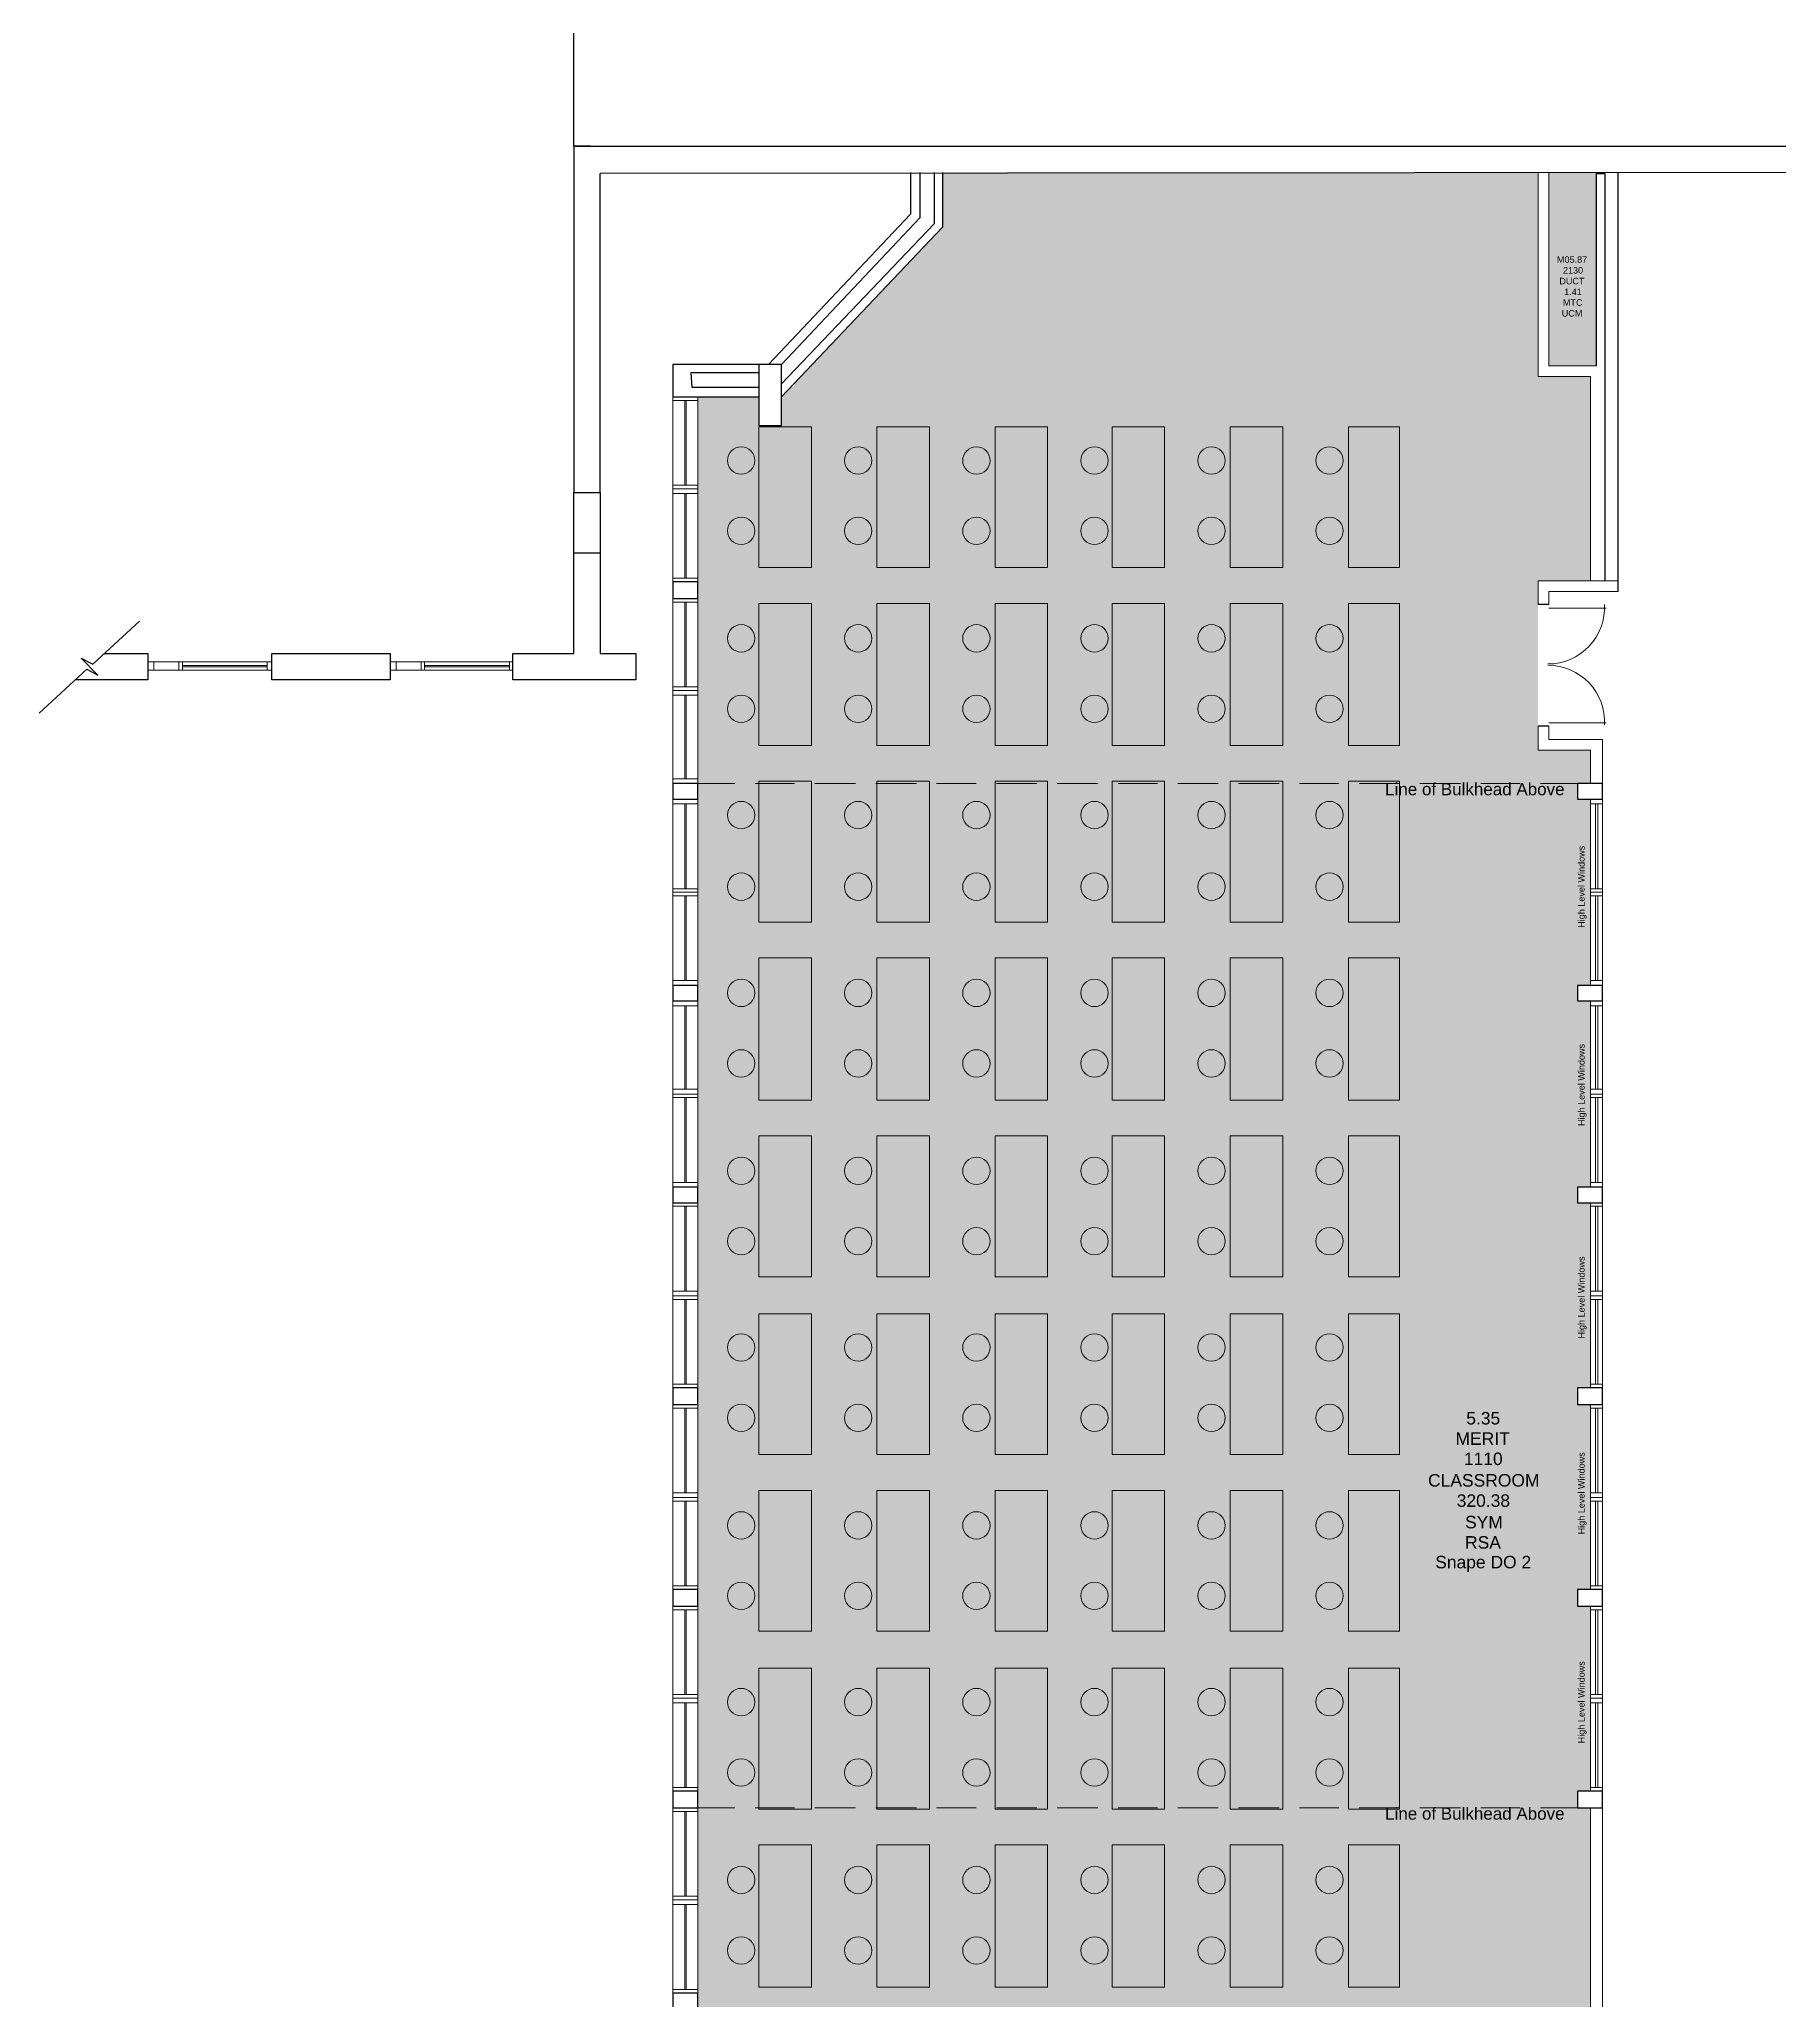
# Model space of a CAD drawing. Header units: millimetres. Extents: x -59 to 47, y 152 to 919.
# Drawn here: x -14.77 to 7.11, y 467.74 to 492.39 of the extents above; entities that cross this region are included whole.
import ezdxf

# ---------------------------------------------------------------- set-up
doc = ezdxf.new("R2010")
doc.units = ezdxf.units.MM
for name, color, linetype in [('PDF_014405$BL', 7, 'Continuous'), ('PDF_014405$BL-ABOVE', 7, 'Continuous'), ('PDF_014405$DR', 7, 'Continuous'), ('PDF_014405$FT-FIXFIT', 7, 'Continuous'), ('PDF_014405$WA', 7, 'Continuous'), ('PDF_014405$WA-COL', 7, 'Continuous'), ('PDF_014405$WA-EXT', 7, 'Continuous'), ('PDF_014405$WN', 7, 'Continuous'), ('PDF_Text', 7, 'Continuous')]:
    doc.layers.add(name, color=color, linetype=linetype)
doc.layers.add('PDF_014405$HL-TMP', color=7, linetype='Continuous', true_color=0xe6db59)
doc.styles.add('PDF ArialMT', font='arial.ttf')

msp = doc.modelspace()

# ---------------------------------------------------------------- linework, layer by layer
for p, q in [((-8.047, 491.044), (-8.047, 705.072)), ((-7.837, 491.044), (-8.047, 491.044)), ((-8.047, 491.044), (7.777, 491.044)), ((-8.047, 491.044), (-8.047, 486.694)), ((7.777, 490.714), (-7.717, 490.699)), ((-7.717, 486.694), (-7.717, 490.699))]:
    msp.add_line(p, q)
at = {"layer": 'PDF_014405$BL', "lineweight": 9}
for points in [[(-6.802, 487.894), (-6.802, 486.739), (-6.802, 485.569)], [(-6.487, 485.569), (-6.487, 486.739), (-6.487, 487.894)], [(-6.802, 485.359), (-6.802, 484.205), (-6.802, 483.035)], [(-6.487, 483.035), (-6.487, 484.205), (-6.487, 485.359)], [(-13.326, 484.564), (-13.326, 484.459)], [(-11.841, 484.564), (-13.011, 484.564)], [(-10.282, 484.564), (-10.282, 484.459)], [(-8.812, 484.564), (-9.967, 484.564)], [(-13.011, 484.459), (-11.841, 484.459)], [(-9.967, 484.459), (-8.812, 484.459)], [(-6.802, 482.84), (-6.802, 481.67), (-6.802, 480.5)], [(-6.487, 480.5), (-6.487, 481.67), (-6.487, 482.84)], [(4.732, 482.84), (4.732, 481.67), (4.732, 480.5)], [(4.882, 480.5), (4.882, 481.67), (4.882, 482.84)], [(-6.802, 480.305), (-6.802, 479.135), (-6.802, 477.965)], [(-6.487, 477.965), (-6.487, 479.135), (-6.487, 480.305)], [(4.732, 480.305), (4.732, 479.135), (4.732, 477.965)], [(4.882, 477.965), (4.882, 479.135), (4.882, 480.305)], [(-6.802, 477.77), (-6.802, 476.6), (-6.802, 475.445)], [(-6.487, 475.445), (-6.487, 476.6), (-6.487, 477.77)], [(4.732, 477.77), (4.732, 476.6), (4.732, 475.445)], [(4.882, 475.445), (4.882, 476.6), (4.882, 477.77)], [(-6.802, 475.235), (-6.802, 474.065), (-6.802, 472.911)], [(-6.487, 472.911), (-6.487, 474.065), (-6.487, 475.235)], [(4.732, 475.235), (4.732, 474.065), (4.732, 472.911)], [(4.882, 472.911), (4.882, 474.065), (4.882, 475.235)], [(-6.802, 472.701), (-6.802, 471.546), (-6.802, 470.376)], [(-6.487, 470.376), (-6.487, 471.546), (-6.487, 472.701)], [(4.732, 472.701), (4.732, 471.546), (4.732, 470.376)], [(4.882, 470.376), (4.882, 471.546), (4.882, 472.701)], [(-6.802, 470.166), (-6.802, 469.011), (-6.802, 467.841)], [(-6.487, 467.841), (-6.487, 469.011), (-6.487, 470.166)]]:
    msp.add_lwpolyline(points, dxfattribs=at)
for points in [[(-13.401, 484.564), (-13.011, 484.564), (-13.011, 484.459), (-13.401, 484.459)], [(-10.357, 484.564), (-9.967, 484.564), (-9.967, 484.459), (-10.357, 484.459)]]:
    msp.add_lwpolyline(points, close=True, dxfattribs=at)
at = {"layer": 'PDF_014405$BL-ABOVE', "lineweight": 9}
for points in [[(-6.022, 483.035), (-6.487, 483.035)], [(-5.272, 483.035), (-5.767, 483.035)], [(-4.507, 483.035), (-5.017, 483.035)], [(-3.742, 483.035), (-4.252, 483.035)], [(-2.992, 483.035), (-3.487, 483.035)], [(-2.227, 483.035), (-2.737, 483.035)], [(-1.462, 483.035), (-1.972, 483.035)], [(-0.712, 483.035), (-1.207, 483.035)], [(0.052, 483.035), (-0.457, 483.035)], [(0.817, 483.035), (0.307, 483.035)], [(1.567, 483.035), (1.072, 483.035)], [(2.332, 483.035), (1.822, 483.035)], [(3.097, 483.035), (2.587, 483.035)], [(3.847, 483.035), (3.352, 483.035)], [(4.567, 483.035), (4.102, 483.035)], [(-6.022, 470.166), (-6.487, 470.166)], [(-5.272, 470.166), (-5.767, 470.166)], [(-4.507, 470.166), (-5.017, 470.166)], [(-3.742, 470.166), (-4.252, 470.166)], [(-2.992, 470.166), (-3.487, 470.166)], [(-2.227, 470.166), (-2.737, 470.166)], [(-1.462, 470.166), (-1.972, 470.166)], [(-0.712, 470.166), (-1.207, 470.166)], [(0.052, 470.166), (-0.457, 470.166)], [(0.817, 470.166), (0.307, 470.166)], [(1.567, 470.166), (1.072, 470.166)], [(2.332, 470.166), (1.822, 470.166)], [(3.097, 470.166), (2.587, 470.166)], [(3.847, 470.166), (3.352, 470.166)], [(4.567, 470.166), (4.102, 470.166)]]:
    msp.add_lwpolyline(points, dxfattribs=at)
at = {"layer": 'PDF_014405$DR', "lineweight": 0}
for points in [[(4.207, 485.239), (4.927, 485.239), (4.207, 485.239)], [(4.207, 483.8), (4.927, 483.8), (4.207, 483.8)]]:
    msp.add_lwpolyline(points, dxfattribs=at)
for centre, start, end in [((4.196, 485.25), 270, 2.9553), ((4.196, 483.81), 357.0447, 90)]:
    msp.add_arc(centre, 0.712, start, end, dxfattribs=at)
at = {"layer": 'PDF_014405$FT-FIXFIT', "lineweight": 0}
for points in [[(-5.062, 485.749), (-5.062, 487.519), (-5.722, 487.519), (-5.722, 485.749)], [(-3.577, 485.749), (-3.577, 487.519), (-4.237, 487.519), (-4.237, 485.749)], [(-2.092, 485.749), (-2.092, 487.519), (-2.752, 487.519), (-2.752, 485.749)], [(-0.622, 485.749), (-0.622, 487.519), (-1.282, 487.519), (-1.282, 485.749)], [(0.862, 485.749), (0.862, 487.519), (0.202, 487.519), (0.202, 485.749)], [(2.332, 485.749), (2.332, 487.519), (1.687, 487.519), (1.687, 485.749)], [(-5.062, 483.515), (-5.062, 485.299), (-5.722, 485.299), (-5.722, 483.515)], [(-3.577, 483.515), (-3.577, 485.299), (-4.237, 485.299), (-4.237, 483.515)], [(-2.092, 483.515), (-2.092, 485.299), (-2.752, 485.299), (-2.752, 483.515)], [(-0.622, 483.515), (-0.622, 485.299), (-1.282, 485.299), (-1.282, 483.515)], [(0.862, 483.515), (0.862, 485.299), (0.202, 485.299), (0.202, 483.515)], [(2.332, 483.515), (2.332, 485.299), (1.687, 485.299), (1.687, 483.515)], [(-5.062, 481.295), (-5.062, 483.065), (-5.722, 483.065), (-5.722, 481.295)], [(-3.577, 481.295), (-3.577, 483.065), (-4.237, 483.065), (-4.237, 481.295)], [(-2.092, 481.295), (-2.092, 483.065), (-2.752, 483.065), (-2.752, 481.295)], [(-0.622, 481.295), (-0.622, 483.065), (-1.282, 483.065), (-1.282, 481.295)], [(0.862, 481.295), (0.862, 483.065), (0.202, 483.065), (0.202, 481.295)], [(2.332, 481.295), (2.332, 483.065), (1.687, 483.065), (1.687, 481.295)], [(-5.062, 479.06), (-5.062, 480.845), (-5.722, 480.845), (-5.722, 479.06)], [(-3.577, 479.06), (-3.577, 480.845), (-4.237, 480.845), (-4.237, 479.06)], [(-2.092, 479.06), (-2.092, 480.845), (-2.752, 480.845), (-2.752, 479.06)], [(-0.622, 479.06), (-0.622, 480.845), (-1.282, 480.845), (-1.282, 479.06)], [(0.862, 479.06), (0.862, 480.845), (0.202, 480.845), (0.202, 479.06)], [(2.332, 479.06), (2.332, 480.845), (1.687, 480.845), (1.687, 479.06)], [(-5.062, 476.84), (-5.062, 478.61), (-5.722, 478.61), (-5.722, 476.84)], [(-3.577, 476.84), (-3.577, 478.61), (-4.237, 478.61), (-4.237, 476.84)], [(-2.092, 476.84), (-2.092, 478.61), (-2.752, 478.61), (-2.752, 476.84)], [(-0.622, 476.84), (-0.622, 478.61), (-1.282, 478.61), (-1.282, 476.84)], [(0.862, 476.84), (0.862, 478.61), (0.202, 478.61), (0.202, 476.84)], [(2.332, 476.84), (2.332, 478.61), (1.687, 478.61), (1.687, 476.84)], [(-5.062, 474.605), (-5.062, 476.375), (-5.722, 476.375), (-5.722, 474.605)], [(-3.577, 474.605), (-3.577, 476.375), (-4.237, 476.375), (-4.237, 474.605)], [(-2.092, 474.605), (-2.092, 476.375), (-2.752, 476.375), (-2.752, 474.605)], [(-0.622, 474.605), (-0.622, 476.375), (-1.282, 476.375), (-1.282, 474.605)], [(0.862, 474.605), (0.862, 476.375), (0.202, 476.375), (0.202, 474.605)], [(2.332, 474.605), (2.332, 476.375), (1.687, 476.375), (1.687, 474.605)], [(-5.062, 472.386), (-5.062, 474.155), (-5.722, 474.155), (-5.722, 472.386)], [(-3.577, 472.386), (-3.577, 474.155), (-4.237, 474.155), (-4.237, 472.386)], [(-2.092, 472.386), (-2.092, 474.155), (-2.752, 474.155), (-2.752, 472.386)], [(-0.622, 472.386), (-0.622, 474.155), (-1.282, 474.155), (-1.282, 472.386)], [(0.862, 472.386), (0.862, 474.155), (0.202, 474.155), (0.202, 472.386)], [(2.332, 472.386), (2.332, 474.155), (1.687, 474.155), (1.687, 472.386)], [(-5.062, 470.151), (-5.062, 471.921), (-5.722, 471.921), (-5.722, 470.151)], [(-3.577, 470.151), (-3.577, 471.921), (-4.237, 471.921), (-4.237, 470.151)], [(-2.092, 470.151), (-2.092, 471.921), (-2.752, 471.921), (-2.752, 470.151)], [(-0.622, 470.151), (-0.622, 471.921), (-1.282, 471.921), (-1.282, 470.151)], [(0.862, 470.151), (0.862, 471.921), (0.202, 471.921), (0.202, 470.151)], [(2.332, 470.151), (2.332, 471.921), (1.687, 471.921), (1.687, 470.151)], [(-5.062, 467.916), (-5.062, 469.701), (-5.722, 469.701), (-5.722, 467.916)], [(-3.577, 467.916), (-3.577, 469.701), (-4.237, 469.701), (-4.237, 467.916)], [(-2.092, 467.916), (-2.092, 469.701), (-2.752, 469.701), (-2.752, 467.916)], [(-0.622, 467.916), (-0.622, 469.701), (-1.282, 469.701), (-1.282, 467.916)], [(0.862, 467.916), (0.862, 469.701), (0.202, 469.701), (0.202, 467.916)], [(2.332, 467.916), (2.332, 469.701), (1.687, 469.701), (1.687, 467.916)]]:
    msp.add_lwpolyline(points, close=True, dxfattribs=at)
for centre in [(-5.943, 487.095), (-4.473, 487.095), (-2.988, 487.095), (-1.503, 487.095), (-0.034, 487.095), (1.451, 487.095), (-5.943, 486.21), (-4.473, 486.21), (-2.988, 486.21), (-1.503, 486.21), (-0.034, 486.21), (1.451, 486.21), (-5.943, 484.86), (-4.473, 484.86), (-2.988, 484.86), (-1.503, 484.86), (-0.034, 484.86), (1.451, 484.86), (-5.943, 483.975), (-4.473, 483.975), (-2.988, 483.975), (-1.503, 483.975), (-0.034, 483.975), (1.451, 483.975), (-5.943, 482.64), (-4.473, 482.64), (-2.988, 482.64), (-1.503, 482.64), (-0.034, 482.64), (1.451, 482.64), (-5.943, 481.74), (-4.473, 481.74), (-2.988, 481.74), (-1.503, 481.74), (-0.034, 481.74), (1.451, 481.74), (-5.943, 480.405), (-4.473, 480.405), (-2.988, 480.405), (-1.503, 480.405), (-0.034, 480.405), (1.451, 480.405), (-5.943, 479.52), (-4.473, 479.52), (-2.988, 479.52), (-1.503, 479.52), (-0.034, 479.52), (1.451, 479.52), (-5.943, 478.171), (-4.473, 478.171), (-2.988, 478.171), (-1.503, 478.171), (-0.034, 478.171), (1.451, 478.171), (-5.943, 477.286), (-4.473, 477.286), (-2.988, 477.286), (-1.503, 477.286), (-0.034, 477.286), (1.451, 477.286), (-5.943, 475.951), (-4.473, 475.951), (-2.988, 475.951), (-1.503, 475.951), (-0.034, 475.951), (1.451, 475.951), (-5.943, 475.066), (-4.473, 475.066), (-2.988, 475.066), (-1.503, 475.066), (-0.034, 475.066), (1.451, 475.066), (-5.943, 473.716), (-4.473, 473.716), (-2.988, 473.716), (-1.503, 473.716), (-0.034, 473.716), (1.451, 473.716), (-5.943, 472.831), (-4.473, 472.831), (-2.988, 472.831), (-1.503, 472.831), (-0.034, 472.831), (1.451, 472.831), (-5.943, 471.496), (-4.473, 471.496), (-2.988, 471.496), (-1.503, 471.496), (-0.034, 471.496), (1.451, 471.496), (-5.943, 470.611), (-4.473, 470.611), (-2.988, 470.611), (-1.503, 470.611), (-0.034, 470.611), (1.451, 470.611), (-5.943, 469.261), (-4.473, 469.261), (-2.988, 469.261), (-1.503, 469.261), (-0.034, 469.261), (1.451, 469.261), (-5.943, 468.376), (-4.473, 468.376), (-2.988, 468.376), (-1.503, 468.376), (-0.034, 468.376), (1.451, 468.376)]:
    msp.add_circle(centre, 0.172, dxfattribs=at)
at = {"layer": 'PDF_014405$HL-TMP', "color": 172, "true_color": 0x0000cc, "transparency": 33554559}
for points in [[(4.072, 490.714), (-3.412, 490.714), (4.072, 490.024)], [(-3.412, 490.714), (4.072, 490.024), (-3.412, 490.024)], [(-3.412, 490.024), (4.072, 488.149), (-5.197, 488.149)], [(4.072, 490.024), (-3.412, 490.024), (4.072, 488.149)], [(-5.197, 488.149), (4.732, 487.894), (-5.437, 487.894)], [(4.732, 488.149), (-5.197, 488.149), (4.732, 487.894)], [(-5.722, 487.894), (-6.487, 487.894), (-5.722, 487.534)], [(-6.487, 487.894), (-5.722, 487.534), (-6.487, 487.534)], [(4.732, 487.894), (-5.437, 487.894), (4.732, 487.534)], [(-5.437, 487.894), (4.732, 487.534), (-5.437, 487.534)], [(4.732, 487.534), (-6.487, 487.534), (4.732, 485.584)], [(-6.487, 487.534), (4.732, 485.584), (-6.487, 485.584)], [(4.072, 485.584), (-6.487, 485.584), (4.072, 483.455)], [(-6.487, 485.584), (4.072, 483.455), (-6.487, 483.455)], [(4.732, 483.455), (-6.487, 483.455), (4.732, 483.035)], [(-6.487, 483.455), (4.732, 483.035), (-6.487, 483.035)], [(4.567, 483.035), (-6.487, 483.035), (4.567, 482.84)], [(-6.487, 483.035), (4.567, 482.84), (-6.487, 482.84)], [(4.732, 482.84), (-6.487, 482.84), (4.732, 480.5)], [(-6.487, 482.84), (4.732, 480.5), (-6.487, 480.5)], [(4.567, 480.5), (-6.487, 480.5), (4.567, 480.305)], [(-6.487, 480.5), (4.567, 480.305), (-6.487, 480.305)], [(4.732, 480.305), (-6.487, 480.305), (4.732, 477.965)], [(-6.487, 480.305), (4.732, 477.965), (-6.487, 477.965)], [(4.567, 477.965), (-6.487, 477.965), (4.567, 477.77)], [(-6.487, 477.965), (4.567, 477.77), (-6.487, 477.77)], [(4.732, 477.77), (-6.487, 477.77), (4.732, 475.445)], [(-6.487, 477.77), (4.732, 475.445), (-6.487, 475.445)], [(4.567, 475.445), (-6.487, 475.445), (4.567, 475.235)], [(-6.487, 475.445), (4.567, 475.235), (-6.487, 475.235)], [(4.732, 475.235), (-6.487, 475.235), (4.732, 472.911)], [(-6.487, 475.235), (4.732, 472.911), (-6.487, 472.911)], [(4.567, 472.911), (-6.487, 472.911), (4.567, 472.701)], [(-6.487, 472.911), (4.567, 472.701), (-6.487, 472.701)], [(4.732, 472.701), (-6.487, 472.701), (4.732, 470.376)], [(-6.487, 472.701), (4.732, 470.376), (-6.487, 470.376)], [(4.567, 470.376), (-6.487, 470.376), (4.567, 470.166)], [(-6.487, 470.376), (4.567, 470.166), (-6.487, 470.166)], [(4.732, 470.166), (-6.487, 470.166), (4.732, 465.546)], [(-6.487, 470.166), (4.732, 465.546), (-6.487, 465.546)]]:
    msp.add_solid(points, dxfattribs=at)
at = {"layer": 'PDF_014405$HL-TMP', "color": 191, "true_color": 0xbb77ff, "transparency": 33554559}
for points in [[(4.807, 490.714), (4.207, 490.714), (4.807, 488.284)], [(4.207, 490.714), (4.807, 488.284), (4.207, 488.284)]]:
    msp.add_solid(points, dxfattribs=at)
at = {"layer": 'PDF_014405$WA', "lineweight": 20}
for points in [[(4.732, 488.149), (4.072, 488.149), (4.072, 490.714)], [(4.207, 490.714), (4.207, 488.284), (4.807, 488.284)], [(4.072, 485.284), (4.072, 485.584), (5.077, 485.584)], [(4.207, 485.284), (4.207, 485.449), (5.077, 485.449)], [(4.732, 483.455), (4.732, 483.035), (4.732, 483.455), (4.072, 483.455), (4.072, 483.755)], [(4.882, 483.035), (4.882, 483.59), (4.207, 483.59), (4.207, 483.755)], [(4.732, 470.166), (4.732, 459.142), (4.072, 459.142), (4.072, 458.812), (4.177, 458.812), (4.177, 459.022), (4.882, 459.022), (4.882, 470.166)]]:
    msp.add_lwpolyline(points, dxfattribs=at)
msp.add_lwpolyline([(4.732, 485.584), (4.732, 488.149)], close=True, dxfattribs=at)
at = {"layer": 'PDF_014405$WA-COL', "lineweight": 25}
for points in [[(-5.437, 487.534), (-5.437, 488.299), (-5.722, 488.299), (-5.722, 487.534)], [(-8.047, 486.694), (-7.717, 486.694), (-7.717, 485.929), (-8.047, 485.929)], [(-6.802, 485.359), (-6.487, 485.359), (-6.487, 485.569), (-6.802, 485.569)], [(-6.802, 482.84), (-6.487, 482.84), (-6.487, 483.035), (-6.802, 483.035)], [(4.882, 482.84), (4.882, 483.035), (4.567, 483.035), (4.567, 482.84)], [(-6.802, 480.305), (-6.487, 480.305), (-6.487, 480.5), (-6.802, 480.5)], [(4.882, 480.305), (4.882, 480.5), (4.567, 480.5), (4.567, 480.305)], [(-6.802, 477.77), (-6.487, 477.77), (-6.487, 477.965), (-6.802, 477.965)], [(4.882, 477.77), (4.882, 477.965), (4.567, 477.965), (4.567, 477.77)], [(-6.802, 475.235), (-6.487, 475.235), (-6.487, 475.445), (-6.802, 475.445)], [(4.882, 475.235), (4.882, 475.445), (4.567, 475.445), (4.567, 475.235)], [(-6.802, 472.701), (-6.487, 472.701), (-6.487, 472.911), (-6.802, 472.911)], [(4.882, 472.701), (4.882, 472.911), (4.567, 472.911), (4.567, 472.701)], [(-6.802, 470.166), (-6.487, 470.166), (-6.487, 470.376), (-6.802, 470.376)], [(4.567, 470.166), (4.882, 470.166), (4.882, 470.376), (4.567, 470.376)], [(-6.802, 467.646), (-6.487, 467.646), (-6.487, 467.841), (-6.802, 467.841)]]:
    msp.add_lwpolyline(points, close=True, dxfattribs=at)
at = {"layer": 'PDF_014405$WA-EXT', "lineweight": 25}
for points in [[(-3.817, 490.714), (-3.817, 490.189), (-5.602, 488.299)], [(-3.412, 490.714), (-3.412, 490.024), (-5.437, 487.894)], [(-3.517, 490.714), (-3.517, 490.069), (-5.437, 488.059)], [(-3.697, 490.714), (-3.697, 490.144), (-5.437, 488.299)], [(4.807, 488.284), (4.807, 490.699), (4.912, 490.699), (4.912, 485.584)], [(5.077, 485.449), (5.077, 490.711)], [(-5.722, 488.299), (-6.802, 488.299), (-6.802, 487.894), (-5.722, 487.894)], [(-5.722, 488.194), (-6.577, 488.194), (-6.562, 488.014), (-5.722, 488.014)], [(-7.717, 485.929), (-7.717, 484.669), (-7.267, 484.669), (-7.267, 484.34), (-8.812, 484.34), (-8.812, 484.669), (-8.047, 484.669), (-8.047, 485.929)], [(4.207, 485.284), (4.072, 485.284)], [(-14.766, 483.92), (-14.166, 484.474), (-14.031, 484.399), (-14.241, 484.609), (-14.091, 484.534), (-13.506, 485.074)], [(-13.956, 484.669), (-13.401, 484.669), (-13.401, 484.34), (-14.301, 484.34)], [(4.207, 483.755), (4.072, 483.755)]]:
    msp.add_lwpolyline(points, dxfattribs=at)
msp.add_lwpolyline([(-11.841, 484.669), (-10.357, 484.669), (-10.357, 484.34), (-11.841, 484.34)], close=True, dxfattribs=at)
at = {"layer": 'PDF_014405$WN', "lineweight": 0}
for points in [[(-6.487, 487.894), (-6.802, 487.894)], [(-6.487, 487.849), (-6.802, 487.849)], [(-6.652, 486.784), (-6.652, 487.849)], [(-6.637, 486.784), (-6.637, 487.849)], [(-6.802, 486.784), (-6.487, 486.784)], [(-6.487, 486.679), (-6.802, 486.679)], [(-6.652, 485.614), (-6.652, 486.679)], [(-6.637, 485.614), (-6.637, 486.679)], [(-6.802, 485.614), (-6.487, 485.614)], [(-6.802, 485.569), (-6.487, 485.569)], [(-6.487, 485.359), (-6.802, 485.359)], [(-6.487, 485.314), (-6.802, 485.314)], [(-6.652, 484.25), (-6.652, 485.314)], [(-6.637, 484.25), (-6.637, 485.314)], [(-13.011, 484.564), (-13.011, 484.459)], [(-12.966, 484.564), (-12.966, 484.459)], [(-12.966, 484.519), (-11.901, 484.519)], [(-12.966, 484.504), (-11.901, 484.504)], [(-11.901, 484.459), (-11.901, 484.564)], [(-11.841, 484.459), (-11.841, 484.564)], [(-9.967, 484.564), (-9.967, 484.459)], [(-9.922, 484.564), (-9.922, 484.459)], [(-9.922, 484.519), (-8.857, 484.519)], [(-9.922, 484.504), (-8.857, 484.504)], [(-8.857, 484.459), (-8.857, 484.564)], [(-8.812, 484.459), (-8.812, 484.564)], [(-6.802, 484.25), (-6.487, 484.25)], [(-6.487, 484.145), (-6.802, 484.145)], [(-6.652, 483.095), (-6.652, 484.145)], [(-6.637, 483.095), (-6.637, 484.145)], [(-6.802, 483.095), (-6.487, 483.095)], [(-6.802, 483.035), (-6.487, 483.035)], [(-6.487, 482.84), (-6.802, 482.84)], [(-6.487, 482.78), (-6.802, 482.78)], [(-6.652, 481.715), (-6.652, 482.78)], [(-6.637, 481.715), (-6.637, 482.78)], [(4.732, 482.84), (4.882, 482.84)], [(4.732, 482.78), (4.882, 482.78)], [(4.792, 482.78), (4.792, 481.715)], [(4.822, 482.78), (4.822, 481.715)], [(-6.802, 481.715), (-6.487, 481.715)], [(-6.487, 481.625), (-6.802, 481.625)], [(-6.652, 480.56), (-6.652, 481.625)], [(-6.637, 480.56), (-6.637, 481.625)], [(4.882, 481.715), (4.732, 481.715)], [(4.882, 481.625), (4.732, 481.625)], [(4.792, 480.56), (4.792, 481.625)], [(4.822, 480.56), (4.822, 481.625)], [(-6.802, 480.56), (-6.487, 480.56)], [(4.732, 480.56), (4.882, 480.56)], [(-6.802, 480.5), (-6.487, 480.5)], [(-6.487, 480.305), (-6.802, 480.305)], [(4.732, 480.5), (4.882, 480.5)], [(4.732, 480.305), (4.882, 480.305)], [(-6.487, 480.245), (-6.802, 480.245)], [(-6.652, 479.195), (-6.652, 480.245)], [(-6.637, 479.195), (-6.637, 480.245)], [(4.732, 480.245), (4.882, 480.245)], [(4.792, 480.245), (4.792, 479.195)], [(4.822, 480.245), (4.822, 479.195)], [(-6.802, 479.195), (-6.487, 479.195)], [(-6.487, 479.09), (-6.802, 479.09)], [(-6.652, 478.025), (-6.652, 479.09)], [(-6.637, 478.025), (-6.637, 479.09)], [(4.882, 479.195), (4.732, 479.195)], [(4.882, 479.09), (4.732, 479.09)], [(4.792, 478.025), (4.792, 479.09)], [(4.822, 478.025), (4.822, 479.09)], [(-6.802, 478.025), (-6.487, 478.025)], [(-6.802, 477.965), (-6.487, 477.965)], [(4.732, 478.025), (4.882, 478.025)], [(4.732, 477.965), (4.882, 477.965)], [(-6.487, 477.77), (-6.802, 477.77)], [(-6.487, 477.725), (-6.802, 477.725)], [(-6.652, 476.66), (-6.652, 477.725)], [(-6.637, 476.66), (-6.637, 477.725)], [(4.732, 477.77), (4.882, 477.77)], [(4.732, 477.725), (4.882, 477.725)], [(4.792, 477.725), (4.792, 476.66)], [(4.822, 477.725), (4.822, 476.66)], [(-6.802, 476.66), (-6.487, 476.66)], [(4.882, 476.66), (4.732, 476.66)], [(-6.487, 476.555), (-6.802, 476.555)], [(-6.652, 475.49), (-6.652, 476.555)], [(-6.637, 475.49), (-6.637, 476.555)], [(4.882, 476.555), (4.732, 476.555)], [(4.792, 475.49), (4.792, 476.555)], [(4.822, 475.49), (4.822, 476.555)], [(-6.802, 475.49), (-6.487, 475.49)], [(-6.802, 475.445), (-6.487, 475.445)], [(4.732, 475.49), (4.882, 475.49)], [(4.732, 475.445), (4.882, 475.445)], [(-6.487, 475.235), (-6.802, 475.235)], [(-6.487, 475.19), (-6.802, 475.19)], [(-6.652, 474.125), (-6.652, 475.19)], [(-6.637, 474.125), (-6.637, 475.19)], [(4.732, 475.235), (4.882, 475.235)], [(4.732, 475.19), (4.882, 475.19)], [(4.792, 475.19), (4.792, 474.125)], [(4.822, 475.19), (4.822, 474.125)], [(-6.802, 474.125), (-6.487, 474.125)], [(-6.487, 474.02), (-6.802, 474.02)], [(-6.652, 472.955), (-6.652, 474.02)], [(-6.637, 472.955), (-6.637, 474.02)], [(4.882, 474.125), (4.732, 474.125)], [(4.882, 474.02), (4.732, 474.02)], [(4.792, 472.955), (4.792, 474.02)], [(4.822, 472.955), (4.822, 474.02)], [(-6.802, 472.955), (-6.487, 472.955)], [(-6.802, 472.911), (-6.487, 472.911)], [(4.732, 472.955), (4.882, 472.955)], [(4.732, 472.911), (4.882, 472.911)], [(-6.487, 472.701), (-6.802, 472.701)], [(4.732, 472.701), (4.882, 472.701)], [(-6.487, 472.656), (-6.802, 472.656)], [(-6.652, 471.591), (-6.652, 472.656)], [(-6.637, 471.591), (-6.637, 472.656)], [(4.732, 472.656), (4.882, 472.656)], [(4.792, 472.656), (4.792, 471.591)], [(4.822, 472.656), (4.822, 471.591)], [(-6.802, 471.591), (-6.487, 471.591)], [(-6.487, 471.486), (-6.802, 471.486)], [(-6.652, 470.421), (-6.652, 471.486)], [(-6.637, 470.421), (-6.637, 471.486)], [(4.882, 471.591), (4.732, 471.591)], [(4.882, 471.486), (4.732, 471.486)], [(4.792, 470.421), (4.792, 471.486)], [(4.822, 470.421), (4.822, 471.486)], [(-6.802, 470.421), (-6.487, 470.421)], [(-6.802, 470.376), (-6.487, 470.376)], [(4.732, 470.421), (4.882, 470.421)], [(4.732, 470.376), (4.882, 470.376)], [(-6.487, 470.166), (-6.802, 470.166)], [(-6.487, 470.121), (-6.802, 470.121)], [(-6.652, 469.056), (-6.652, 470.121)], [(-6.637, 469.056), (-6.637, 470.121)], [(-6.802, 469.056), (-6.487, 469.056)], [(-6.487, 468.951), (-6.802, 468.951)], [(-6.652, 467.886), (-6.652, 468.951)], [(-6.637, 467.886), (-6.637, 468.951)], [(-6.802, 467.886), (-6.487, 467.886)], [(-6.802, 467.841), (-6.487, 467.841)]]:
    msp.add_lwpolyline(points, dxfattribs=at)
for points in [[(-6.487, 486.739), (-6.802, 486.739)], [(-6.487, 484.205), (-6.802, 484.205)], [(-6.487, 481.67), (-6.802, 481.67)], [(4.732, 481.67), (4.882, 481.67)], [(-6.487, 479.135), (-6.802, 479.135)], [(4.732, 479.135), (4.882, 479.135)], [(-6.487, 476.6), (-6.802, 476.6)], [(4.732, 476.6), (4.882, 476.6)], [(-6.487, 474.065), (-6.802, 474.065)], [(4.732, 474.065), (4.882, 474.065)], [(-6.487, 471.546), (-6.802, 471.546)], [(4.732, 471.546), (4.882, 471.546)], [(-6.487, 469.011), (-6.802, 469.011)]]:
    msp.add_lwpolyline(points, close=True, dxfattribs=at)

# ---------------------------------------------------------------- texts
at = {"layer": 'PDF_Text', "attachment_point": 4, "style": 'PDF ArialMT'}
for s, insert, char_height in [('M05.87', (4.309, 489.618), 0.0815), ('2130', (4.384, 489.483), 0.0815), ('DUCT', (4.339, 489.348), 0.0815), ('1.41', (4.399, 489.213), 0.0815), ('UCM', (4.369, 488.943), 0.0815), ('MTC', (4.384, 489.078), 0.0815), ('Line of Bulkhead Above', (2.149, 482.964), 0.15285), ('5.35', (3.169, 475.061), 0.1569), ('MERIT', (3.034, 474.806), 0.1569), ('1110', (3.139, 474.551), 0.1569), ('CLASSROOM', (2.689, 474.281), 0.1569), ('320.38', (3.049, 474.026), 0.1569), ('SYM', (3.154, 473.756), 0.1569), ('RSA', (3.154, 473.501), 0.1569), ('Snape DO 2', (2.779, 473.231), 0.1569), ('Line of Bulkhead Above', (2.149, 470.094), 0.15285)]:
    msp.add_mtext(s, dxfattribs=dict(at, insert=insert, char_height=char_height))
at = {"layer": 'PDF_Text', "char_height": 0.08151, "attachment_point": 4, "rotation": 90, "style": 'PDF ArialMT'}
for insert in [(4.628, 481.223), (4.628, 478.733), (4.628, 476.063), (4.628, 473.603), (4.628, 470.978)]:
    msp.add_mtext('High Level Windows', dxfattribs=dict(at, insert=insert))

doc.saveas('drawing.dxf')
